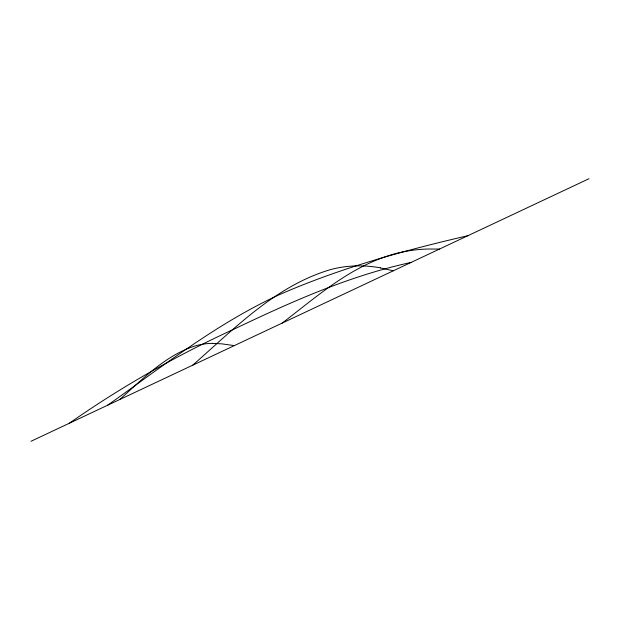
<?xml version="1.0" encoding="UTF-8"?>
<svg xmlns="http://www.w3.org/2000/svg" width="620" height="620" viewBox="0 0 620 620"><rect width="100%" height="100%" fill="white"/><g stroke="black" fill="none" stroke-linecap="round" stroke-linejoin="round"><path stroke-width="0.93" d="M119.644 399.575C141.29 380.347 162.2 358.562 189.681 347.812A238.933 137.578 64.8 0 1 192.487 346.805A179.583 103.385 64.7 0 1 212.544 343.333M192.65 365.219C234.585 328.546 275.342 285.998 330.282 269.677A205.933 143.313 64.8 0 1 380.37 267.817M282.108 323.129C314.89 298.112 346.712 269.615 386.516 256.339A227.532 174.716 64.8 0 1 428.319 249.015L439.495 249.062M107.617 405.232C163.006 366.002 217 323.431 278.954 294.856C339.504 268.297 403.589 250.526 467.899 235.701M69.308 423.259C121.063 387.004 176.181 355.694 233.593 329.336C290.718 302.111 348.936 275.885 411.091 262.43M31 441.285L589 178.715M212.567 343.403L221.813 343.852L234.313 345.619M380.385 267.91L393.328 270.793"/></g></svg>
